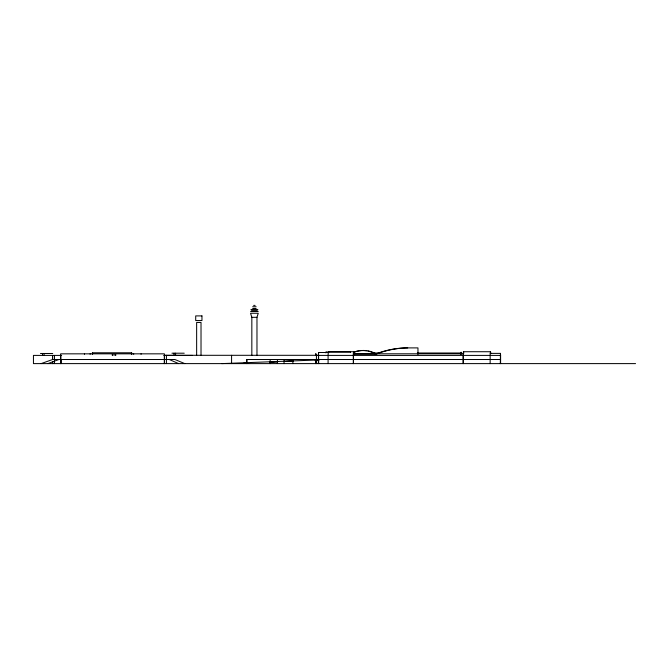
<?xml version="1.0" encoding="UTF-8"?>
<svg xmlns="http://www.w3.org/2000/svg" width="669" height="669" viewBox="0 0 669 669"><rect width="100%" height="100%" fill="white"/><g stroke="black" fill="none" stroke-linecap="round" stroke-linejoin="round"><path stroke-width="1" d="M461.058 354.102L461.142 353.006L417.347 353.006M113.395 355.055L113.195 354.896M112.342 355.063L112.635 355.122M256.971 355.39L256.971 317.323L258.251 313.259L250.549 313.259L251.837 317.323L251.837 355.39M328.63 352.513L318.528 352.513L318.369 363.61M490.235 353.374L500.454 353.374L500.32 363.61M47.942 363.61L58.864 359.504M41.118 363.61L52.642 359.504L174.902 359.504L184.769 363.61M116.005 355.005L115.009 355.122M315.475 360.073L317.8 359.972M247.63 363.058L243.8 363.225L246.894 363.091M270.401 362.054L277.652 361.737M283.857 361.461L293.173 361.059M315.032 360.106L319.155 359.922L221.74 363.61M269.607 362.096L277.869 361.737M284.066 361.461L293.357 361.051M253.635 305.39L255.09 305.39M252.673 306.745L256.135 306.745M252.673 308.476L256.135 308.476M250.934 309.463L257.866 309.463M251.511 310.742L257.289 310.742M250.549 311.378L258.251 311.378M251.837 317.323L256.971 317.323M328.429 351.727L353.65 351.727M463.508 351.727L490.502 351.727M326.046 352.045L350.514 352.045M374.598 353.006L378.763 353.006M171.966 353.199L184.226 353.199M40.474 353.491L52.726 353.491M353.667 353.801L463.458 353.801M353.215 354.035L376.496 354.035A87.999 87.982 -90 0 1 407.697 347.897M114.717 354.913L115.26 355.122M112.083 354.921L112.568 354.938M318.503 355.306L164.449 355.306L164.449 363.61M61.632 355.406L33.45 355.406L33.45 363.61L635.55 363.61M163.754 355.406L192.547 355.406M500.596 363.61L500.596 355.406L315.668 355.406L315.827 353.575L315.985 355.406M500.596 359.504L246.602 359.504L246.602 363.61M169.299 359.504L178.615 363.61M500.454 353.374L500.596 355.406M318.528 352.513L318.678 363.61M461.142 353.006L461.209 353.625M490.151 363.61L490.151 355.406A50.15 0.928 90 0 1 490.737 353.374M463.274 355.406L463.274 363.61M463.165 363.61L463.165 355.406A50.15 0.928 90 0 1 463.751 353.374M417.966 354.47L417.966 347.897L406.811 347.897A87.999 87.982 -90 0 0 375.61 354.035A25.389 25.389 -90 0 0 374.297 353.316M353.483 363.61L353.483 355.406A30.389 0.56 90 0 1 353.817 354.921M353.307 363.61L353.307 355.406A47.834 0.886 90 0 1 353.934 354.294M328.086 363.61L328.086 355.406A47.834 0.886 -90 0 1 328.604 352.655M316.437 355.306L316.437 363.61M315.985 359.504L315.985 363.61M315.592 359.504L315.592 363.61M292.871 359.504L292.871 363.61M284.049 359.504L284.049 363.61M277.401 359.504L277.401 363.61M270.151 359.504L270.151 363.61M246.995 359.504L246.995 363.61M231.574 355.306L231.574 363.61M201.018 355.373L201.018 322.45L196.644 322.45L196.644 355.373M175.571 353.199L175.571 355.406M174.024 353.199L174.024 355.406M166.422 355.306L166.422 363.61M164.34 363.61L164.365 353.834L60.653 353.834L60.653 363.61M141.067 353.834L141.067 354.286M133.691 353.834L133.691 354.286M131.684 354.528L131.684 352.78L92.389 352.78L92.389 354.528M131.542 352.78L131.542 354.528M92.531 352.78L92.531 354.528M90.131 353.834L90.131 354.286M84.436 353.834L84.436 354.286M61.021 359.504L61.021 363.61M60.787 355.406L60.787 363.61M54.482 355.406L54.482 363.61M52.659 355.406L52.659 359.504M52.659 361.561L52.659 363.61M52.533 355.406L52.533 359.504M52.533 361.561L52.533 363.61M44.07 353.491L44.07 355.406M42.523 353.491L42.523 355.406M325.87 352.889A53.169 0.987 90 0 1 326.163 352.421M350.456 352.137A53.169 0.987 -90 0 1 350.573 352.137M460.807 354.445A58.939 1.095 -90 0 1 461.284 353.048M354.327 352.07A26.049 26.041 90 0 1 376.496 354.035M353.993 352.12A25.389 25.389 -90 0 1 366.503 350.832M367.967 351.091A25.389 25.389 -90 0 1 371.554 352.12M372.257 352.387A25.389 25.389 -90 0 1 373.628 352.989M201.954 315.902L195.708 315.902L195.708 320.551L201.954 320.551L201.954 315.902"/></g></svg>
